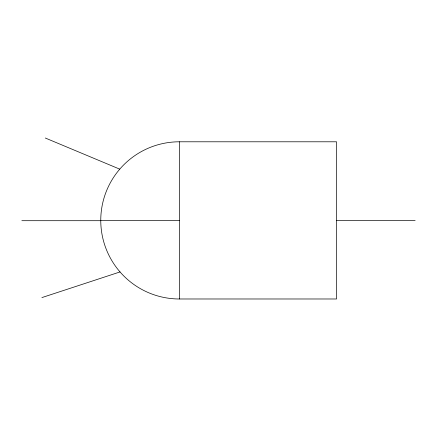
<?xml version="1.0" encoding="UTF-8"?>
<svg xmlns="http://www.w3.org/2000/svg" width="437" height="437" viewBox="0 0 437 437"><rect width="100%" height="100%" fill="white"/><g stroke="black" fill="none" stroke-linecap="round" stroke-linejoin="round"><path stroke-width="0.66" d="M41.892 297.592L120.033 271.94M179.361 141.79L336.556 141.79L336.556 298.984L179.361 298.984A78.594 78.594 0 0 1 100.761 220.385A78.594 78.594 0 0 1 179.361 141.79L179.361 298.984M100.761 220.385L179.361 220.385M336.556 220.385L415.15 220.385M21.85 220.701L100.761 220.701M45.301 138.016L119.76 169.152"/></g></svg>
